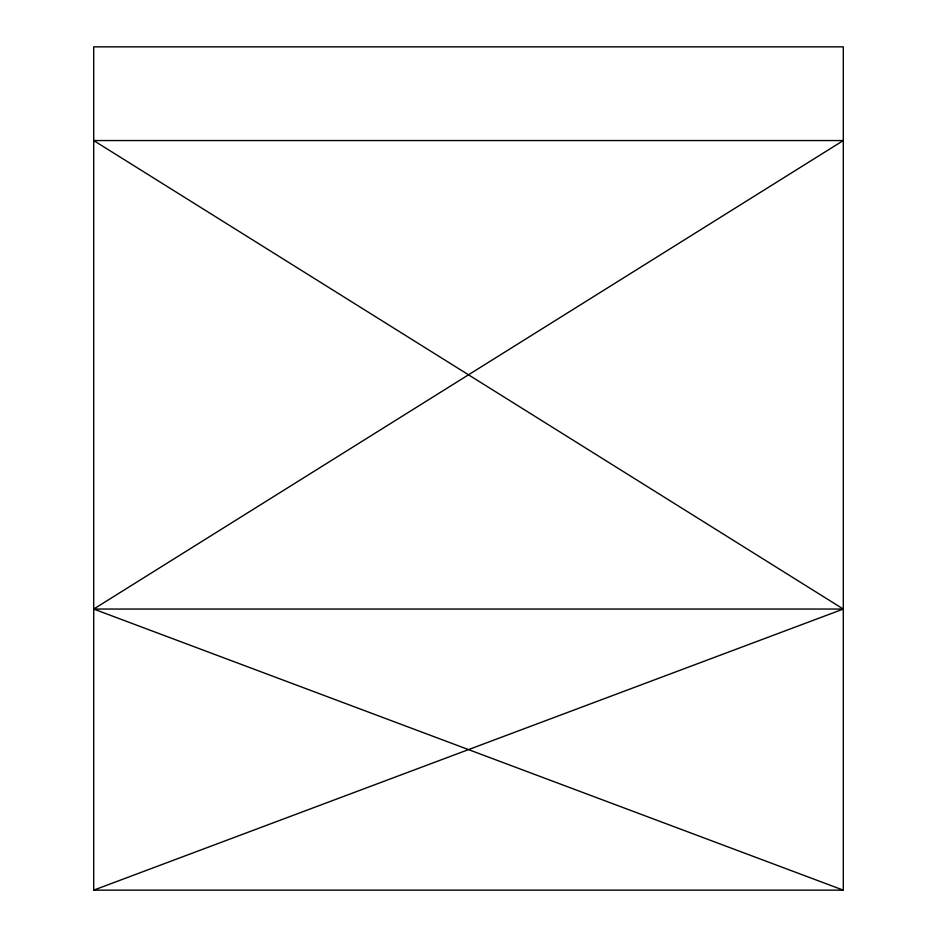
<?xml version="1.0" encoding="UTF-8"?>
<svg xmlns="http://www.w3.org/2000/svg" width="937" height="937" viewBox="0 0 937 937"><rect width="100%" height="100%" fill="white"/><g stroke="black" fill="none" stroke-linecap="round" stroke-linejoin="round"><path stroke-width="1.41" d="M843.3 890.15L93.7 609.05L843.3 140.55L93.7 140.55L843.3 609.05L93.7 890.15L93.7 46.85L843.3 46.85L843.3 890.15L93.7 890.15M93.7 609.05L843.3 609.05"/></g></svg>
